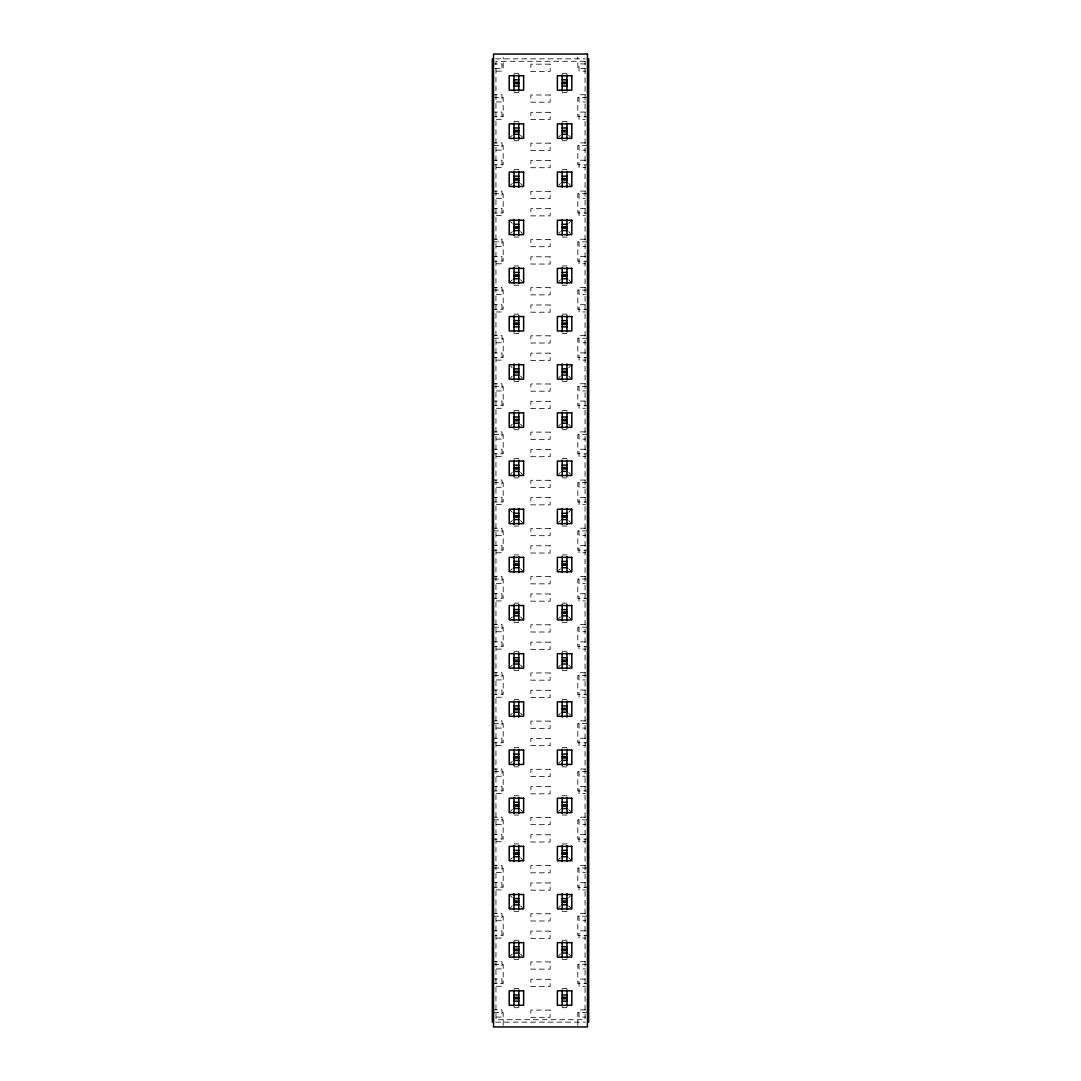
<?xml version="1.0" encoding="UTF-8"?>
<svg xmlns="http://www.w3.org/2000/svg" width="1081" height="1081" viewBox="0 0 1081 1081"><rect width="100%" height="100%" fill="white"/><g stroke="black" fill="none" stroke-linecap="round" stroke-linejoin="round"><path stroke-width="0.75" stroke-dasharray="5 3.75" d="M510.394 137.138L512.245 135.274M510.394 185.297L512.245 183.446M558.566 137.138L560.417 135.274M510.394 233.455L512.245 231.604M558.566 185.297L560.417 183.446M510.394 281.628L512.245 279.763M558.566 233.455L560.417 231.604M568.755 223.267L570.606 221.416M558.566 281.628L560.417 279.763M510.394 377.945L512.245 376.093M510.394 426.117L512.245 424.252M558.566 377.945L560.417 376.093M568.755 367.756L570.606 365.905M510.394 474.275L512.245 472.424M558.566 426.117L560.417 424.252M510.394 522.434L512.245 520.583M558.566 474.275L560.417 472.424M510.394 570.606L512.245 568.755M558.566 522.434L560.417 520.583M568.755 512.245L570.606 510.394M510.394 618.764L512.245 616.913M558.566 570.606L560.417 568.755M510.394 666.923L512.245 665.072M558.566 618.764L560.417 616.913M510.394 715.095L512.245 713.244M558.566 666.923L560.417 665.072M510.394 763.254L512.245 761.402M558.566 715.095L560.417 713.244M510.394 811.426L512.245 809.561M558.566 763.254L560.417 761.402M510.394 859.584L512.245 857.733M558.566 811.426L560.417 809.561M510.394 907.743L512.245 905.892M558.566 859.584L560.417 857.733M510.394 955.915L512.245 954.05M558.566 907.743L560.417 905.892M568.755 897.554L570.606 895.703M558.566 955.915L560.417 954.05M495.652 58.86L585.348 58.86M492.341 63.928L501.976 63.928L501.976 71.143L495.544 71.143M585.456 63.928L579.024 63.928L579.024 71.143L585.456 71.143M495.152 68.495L503.178 68.495L503.178 57.266M585.848 68.495L577.822 68.495L577.822 57.266M514.015 73.319L518.826 73.319M562.174 73.319L566.985 73.319M514.015 92.574L518.826 92.574M562.174 92.574L566.985 92.574M492.341 94.75L501.976 94.75L501.976 101.979L495.544 101.979M585.456 94.75L579.024 94.75L579.024 101.979L585.456 101.979M493.544 97.398L503.178 97.398L503.178 116.667L493.544 116.667M587.456 97.398L577.822 97.398L577.822 116.667L587.456 116.667M492.341 112.086L501.976 112.086L501.976 119.315L495.544 119.315M585.456 112.086L579.024 112.086L579.024 119.315L585.456 119.315M514.015 121.477L518.826 121.477M562.174 121.477L566.985 121.477M514.015 140.746L518.826 140.746M562.174 140.746L566.985 140.746M492.341 142.908L501.976 142.908L501.976 150.137L495.544 150.137M585.456 142.908L579.024 142.908L579.024 150.137L585.456 150.137M493.544 145.557L503.178 145.557L503.178 164.825L493.544 164.825M587.456 145.557L577.822 145.557L577.822 164.825L587.456 164.825M492.341 160.245L501.976 160.245L501.976 167.474L495.544 167.474M585.456 160.245L579.024 160.245L579.024 167.474L585.456 167.474M514.015 169.636L518.826 169.636M562.174 169.636L566.985 169.636M492.341 191.08L501.976 191.08L501.976 198.296L495.544 198.296M585.456 191.08L579.024 191.08L579.024 198.296L585.456 198.296M493.544 193.729L503.178 193.729L503.178 212.984L493.544 212.984M587.456 193.729L577.822 193.729L577.822 212.984L587.456 212.984M492.341 208.417L501.976 208.417L501.976 215.632L495.544 215.632M585.456 208.417L579.024 208.417L579.024 215.632L585.456 215.632M514.015 237.077L518.826 237.077M562.174 237.077L566.985 237.077M492.341 239.239L501.976 239.239L501.976 246.468L495.544 246.468M585.456 239.239L579.024 239.239L579.024 246.468L585.456 246.468M493.544 241.887L503.178 241.887L503.178 261.156L493.544 261.156M587.456 241.887L577.822 241.887L577.822 261.156L587.456 261.156M492.341 256.575L501.976 256.575L501.976 263.805L495.544 263.805M585.456 256.575L579.024 256.575L579.024 263.805L585.456 263.805M514.015 265.967L518.826 265.967M562.174 265.967L566.985 265.967M514.015 285.235L518.826 285.235M562.174 285.235L566.985 285.235M492.341 287.397L501.976 287.397L501.976 294.627L495.544 294.627M585.456 287.397L579.024 287.397L579.024 294.627L585.456 294.627M493.544 290.046L503.178 290.046L503.178 309.315L493.544 309.315M587.456 290.046L577.822 290.046L577.822 309.315L587.456 309.315M492.341 304.734L501.976 304.734L501.976 311.963L495.544 311.963M585.456 304.734L579.024 304.734L579.024 311.963L585.456 311.963M514.015 314.139L518.826 314.139M562.174 314.139L566.985 314.139M514.015 333.394L518.826 333.394M562.174 333.394L566.985 333.394M492.341 335.569L501.976 335.569L501.976 342.785L495.544 342.785M585.456 335.569L579.024 335.569L579.024 342.785L585.456 342.785M493.544 338.218L503.178 338.218L503.178 357.473L493.544 357.473M587.456 338.218L577.822 338.218L577.822 357.473L587.456 357.473M492.341 352.906L501.976 352.906L501.976 360.122L495.544 360.122M585.456 352.906L579.024 352.906L579.024 360.122L585.456 360.122M514.015 381.566L518.826 381.566M562.174 381.566L566.985 381.566M492.341 383.728L501.976 383.728L501.976 390.957L495.544 390.957M585.456 383.728L579.024 383.728L579.024 390.957L585.456 390.957M493.544 386.376L503.178 386.376L503.178 405.645L493.544 405.645M587.456 386.376L577.822 386.376L577.822 405.645L587.456 405.645M492.341 401.065L501.976 401.065L501.976 408.294L495.544 408.294M585.456 401.065L579.024 401.065L579.024 408.294L585.456 408.294M514.015 410.456L518.826 410.456M562.174 410.456L566.985 410.456M514.015 429.725L518.826 429.725M562.174 429.725L566.985 429.725M492.341 431.887L501.976 431.887L501.976 439.116L495.544 439.116M585.456 431.887L579.024 431.887L579.024 439.116L585.456 439.116M493.544 434.535L503.178 434.535L503.178 453.804L493.544 453.804M587.456 434.535L577.822 434.535L577.822 453.804L587.456 453.804M492.341 449.237L501.976 449.237L501.976 456.452L495.544 456.452M585.456 449.237L579.024 449.237L579.024 456.452L585.456 456.452M514.015 458.628L518.826 458.628M562.174 458.628L566.985 458.628M514.015 477.883L518.826 477.883M562.174 477.883L566.985 477.883M492.341 480.059L501.976 480.059L501.976 487.274L495.544 487.274M585.456 480.059L579.024 480.059L579.024 487.274L585.456 487.274M493.544 482.707L503.178 482.707L503.178 501.976L493.544 501.976M587.456 482.707L577.822 482.707L577.822 501.976L587.456 501.976M492.341 497.395L501.976 497.395L501.976 504.624L495.544 504.624M585.456 497.395L579.024 497.395L579.024 504.624L585.456 504.624M514.015 526.055L518.826 526.055M562.174 526.055L566.985 526.055M492.341 528.217L501.976 528.217L501.976 535.446L495.544 535.446M585.456 528.217L579.024 528.217L579.024 535.446L585.456 535.446M493.544 530.866L503.178 530.866L503.178 550.134L493.544 550.134M587.456 530.866L577.822 530.866L577.822 550.134L587.456 550.134M492.341 545.554L501.976 545.554L501.976 552.783L495.544 552.783M585.456 545.554L579.024 545.554L579.024 552.783L585.456 552.783M514.015 554.945L518.826 554.945M562.174 554.945L566.985 554.945M492.341 576.376L501.976 576.376L501.976 583.605L495.544 583.605M585.456 576.376L579.024 576.376L579.024 583.605L585.456 583.605M493.544 579.024L503.178 579.024L503.178 598.293L493.544 598.293M587.456 579.024L577.822 579.024L577.822 598.293L587.456 598.293M492.341 593.726L501.976 593.726L501.976 600.941L495.544 600.941M585.456 593.726L579.024 593.726L579.024 600.941L585.456 600.941M514.015 603.117L518.826 603.117M562.174 603.117L566.985 603.117M514.015 622.372L518.826 622.372M562.174 622.372L566.985 622.372M492.341 624.548L501.976 624.548L501.976 631.763L495.544 631.763M585.456 624.548L579.024 624.548L579.024 631.763L585.456 631.763M493.544 627.196L503.178 627.196L503.178 646.465L493.544 646.465M587.456 627.196L577.822 627.196L577.822 646.465L587.456 646.465M492.341 641.884L501.976 641.884L501.976 649.113L495.544 649.113M585.456 641.884L579.024 641.884L579.024 649.113L585.456 649.113M514.015 651.275L518.826 651.275M562.174 651.275L566.985 651.275M514.015 670.544L518.826 670.544M562.174 670.544L566.985 670.544M492.341 672.706L501.976 672.706L501.976 679.935L495.544 679.935M585.456 672.706L579.024 672.706L579.024 679.935L585.456 679.935M493.544 675.355L503.178 675.355L503.178 694.624L493.544 694.624M587.456 675.355L577.822 675.355L577.822 694.624L587.456 694.624M492.341 690.043L501.976 690.043L501.976 697.272L495.544 697.272M585.456 690.043L579.024 690.043L579.024 697.272L585.456 697.272M514.015 699.434L518.826 699.434M562.174 699.434L566.985 699.434M492.341 720.878L501.976 720.878L501.976 728.094L495.544 728.094M585.456 720.878L579.024 720.878L579.024 728.094L585.456 728.094M493.544 723.527L503.178 723.527L503.178 742.782L493.544 742.782M587.456 723.527L577.822 723.527L577.822 742.782L587.456 742.782M492.341 738.215L501.976 738.215L501.976 745.431L495.544 745.431M585.456 738.215L579.024 738.215L579.024 745.431L585.456 745.431M514.015 747.606L518.826 747.606M562.174 747.606L566.985 747.606M514.015 766.861L518.826 766.861M562.174 766.861L566.985 766.861M492.341 769.037L501.976 769.037L501.976 776.266L495.544 776.266M585.456 769.037L579.024 769.037L579.024 776.266L585.456 776.266M493.544 771.685L503.178 771.685L503.178 790.954L493.544 790.954M587.456 771.685L577.822 771.685L577.822 790.954L587.456 790.954M492.341 786.373L501.976 786.373L501.976 793.603L495.544 793.603M585.456 786.373L579.024 786.373L579.024 793.603L585.456 793.603M514.015 795.765L518.826 795.765M562.174 795.765L566.985 795.765M514.015 815.033L518.826 815.033M562.174 815.033L566.985 815.033M492.341 817.195L501.976 817.195L501.976 824.425L495.544 824.425M585.456 817.195L579.024 817.195L579.024 824.425L585.456 824.425M493.544 819.844L503.178 819.844L503.178 839.113L493.544 839.113M587.456 819.844L577.822 819.844L577.822 839.113L587.456 839.113M492.341 834.532L501.976 834.532L501.976 841.761L495.544 841.761M585.456 834.532L579.024 834.532L579.024 841.761L585.456 841.761M514.015 843.923L518.826 843.923M562.174 843.923L566.985 843.923M492.341 865.368L501.976 865.368L501.976 872.583L495.544 872.583M585.456 865.368L579.024 865.368L579.024 872.583L585.456 872.583M493.544 868.016L503.178 868.016L503.178 887.271L493.544 887.271M587.456 868.016L577.822 868.016L577.822 887.271L587.456 887.271M492.341 882.704L501.976 882.704L501.976 889.92L495.544 889.92M585.456 882.704L579.024 882.704L579.024 889.92L585.456 889.92M514.015 911.364L518.826 911.364M562.174 911.364L566.985 911.364M492.341 913.526L501.976 913.526L501.976 920.755L495.544 920.755M585.456 913.526L579.024 913.526L579.024 920.755L585.456 920.755M493.544 916.175L503.178 916.175L503.178 935.443L495.152 935.443M587.456 916.175L577.822 916.175L577.822 935.443L587.456 935.443M492.341 930.863L501.976 930.863L501.976 938.092L495.544 938.092M585.456 930.863L579.024 930.863L579.024 938.092L585.456 938.092M514.015 940.254L518.826 940.254M562.174 940.254L566.985 940.254M514.015 959.523L518.826 959.523M562.174 959.523L566.985 959.523M492.341 961.685L501.976 961.685L501.976 968.914L495.544 968.914M585.456 961.685L579.024 961.685L579.024 968.914L585.456 968.914M493.544 964.333L503.178 964.333L503.178 983.602L493.544 983.602M587.456 964.333L577.822 964.333L577.822 983.602L587.456 983.602M492.341 979.021L501.976 979.021L501.976 986.25L495.544 986.25M585.456 979.021L579.024 979.021L579.024 986.25L585.456 986.25M514.015 988.426L518.826 988.426M562.174 988.426L566.985 988.426M514.015 1007.681L518.826 1007.681M562.174 1007.681L566.985 1007.681M492.341 1009.857L501.976 1009.857L501.976 1017.072L495.544 1017.072M585.456 1009.857L579.024 1009.857L579.024 1017.072L585.456 1017.072M493.544 1012.505L503.178 1012.505L503.178 1026.95M587.456 1012.505L577.822 1012.505L577.822 1026.95M495.652 1022.14L585.348 1022.14M568.755 135.274L570.606 137.138M520.583 135.274L522.434 137.138M568.755 183.446L570.606 185.297M520.583 183.446L522.434 185.297M568.755 231.604L570.606 233.455M510.394 221.416L512.245 223.267M520.583 231.604L522.434 233.455M568.755 279.763L570.606 281.628M520.583 279.763L522.434 281.628M568.755 376.093L570.606 377.945M510.394 365.905L512.245 367.756M520.583 376.093L522.434 377.945M568.755 424.252L570.606 426.117M520.583 424.252L522.434 426.117M568.755 472.424L570.606 474.275M520.583 472.424L522.434 474.275M568.755 520.583L570.606 522.434M510.394 510.394L512.245 512.245M520.583 520.583L522.434 522.434M568.755 568.755L570.606 570.606M520.583 568.755L522.434 570.606M568.755 616.913L570.606 618.764M520.583 616.913L522.434 618.764M568.755 665.072L570.606 666.923M520.583 665.072L522.434 666.923M568.755 713.244L570.606 715.095M520.583 713.244L522.434 715.095M568.755 809.561L570.606 811.426M520.583 809.561L522.434 811.426M568.755 857.733L570.606 859.584M520.583 857.733L522.434 859.584M568.755 905.892L570.606 907.743M510.394 895.703L512.245 897.554M520.583 905.892L522.434 907.743M568.755 954.05L570.606 955.915M520.583 954.05L522.434 955.915M585.051 61.279L495.949 61.279L495.949 1019.721L585.051 1019.721L585.051 61.279M550.134 64.171L530.866 64.171L530.866 71.387L550.134 71.387L550.134 64.171M550.134 94.993L530.866 94.993L530.866 102.209L550.134 102.209L550.134 94.993M550.134 112.329L530.866 112.329L530.866 119.559L550.134 119.559L550.134 112.329M550.134 143.151L530.866 143.151L530.866 150.381L550.134 150.381L550.134 143.151M550.134 160.488L530.866 160.488L530.866 167.717L550.134 167.717L550.134 160.488M550.134 191.31L530.866 191.31L530.866 198.539L550.134 198.539L550.134 191.31M550.134 208.66L530.866 208.66L530.866 215.876L550.134 215.876L550.134 208.66M550.134 239.482L530.866 239.482L530.866 246.698L550.134 246.698L550.134 239.482M550.134 256.819L530.866 256.819L530.866 264.048L550.134 264.048L550.134 256.819M550.134 287.641L530.866 287.641L530.866 294.87L550.134 294.87L550.134 287.641M550.134 304.977L530.866 304.977L530.866 312.206L550.134 312.206L550.134 304.977M550.134 335.799L530.866 335.799L530.866 343.028L550.134 343.028L550.134 335.799M550.134 353.149L530.866 353.149L530.866 360.365L550.134 360.365L550.134 353.149M550.134 383.971L530.866 383.971L530.866 391.187L550.134 391.187L550.134 383.971M550.134 401.308L530.866 401.308L530.866 408.537L550.134 408.537L550.134 401.308M550.134 432.13L530.866 432.13L530.866 439.359L550.134 439.359L550.134 432.13M550.134 449.466L530.866 449.466L530.866 456.695L550.134 456.695L550.134 449.466M550.134 480.302L530.866 480.302L530.866 487.517L550.134 487.517L550.134 480.302M550.134 497.638L530.866 497.638L530.866 504.854L550.134 504.854L550.134 497.638M550.134 528.46L530.866 528.46L530.866 535.69L550.134 535.69L550.134 528.46M550.134 545.797L530.866 545.797L530.866 553.026L550.134 553.026L550.134 545.797M550.134 576.619L530.866 576.619L530.866 583.848L550.134 583.848L550.134 576.619M550.134 593.955L530.866 593.955L530.866 601.185L550.134 601.185L550.134 593.955M550.134 624.791L530.866 624.791L530.866 632.007L550.134 632.007L550.134 624.791M550.134 642.128L530.866 642.128L530.866 649.343L550.134 649.343L550.134 642.128M550.134 672.95L530.866 672.95L530.866 680.179L550.134 680.179L550.134 672.95M550.134 690.286L530.866 690.286L530.866 697.515L550.134 697.515L550.134 690.286M550.134 721.108L530.866 721.108L530.866 728.337L550.134 728.337L550.134 721.108M550.134 738.458L530.866 738.458L530.866 745.674L550.134 745.674L550.134 738.458M550.134 769.28L530.866 769.28L530.866 776.496L550.134 776.496L550.134 769.28M550.134 786.617L530.866 786.617L530.866 793.846L550.134 793.846L550.134 786.617M550.134 817.439L530.866 817.439L530.866 824.668L550.134 824.668L550.134 817.439M550.134 834.775L530.866 834.775L530.866 842.004L550.134 842.004L550.134 834.775M550.134 865.597L530.866 865.597L530.866 872.826L550.134 872.826L550.134 865.597M550.134 882.947L530.866 882.947L530.866 890.163L550.134 890.163L550.134 882.947M550.134 913.769L530.866 913.769L530.866 920.985L550.134 920.985L550.134 913.769M550.134 931.106L530.866 931.106L530.866 938.335L550.134 938.335L550.134 931.106M550.134 961.928L530.866 961.928L530.866 969.157L550.134 969.157L550.134 961.928M550.134 979.264L530.866 979.264L530.866 986.494L550.134 986.494L550.134 979.264M550.134 1010.086L530.866 1010.086L530.866 1017.316L550.134 1017.316L550.134 1010.086"/><path stroke-width="1.5" d="M514.015 79.818L518.826 79.818M562.174 79.818L566.985 79.818M514.015 82.224L518.826 82.224M562.174 82.224L566.985 82.224M514.015 83.669L518.826 83.669M562.174 83.669L566.985 83.669M514.015 86.075L518.826 86.075M562.174 86.075L566.985 86.075M514.015 127.977L518.826 127.977M562.174 127.977L566.985 127.977M514.015 130.396L518.826 130.396M562.174 130.396L566.985 130.396M514.015 131.828L518.826 131.828M562.174 131.828L566.985 131.828M514.015 134.247L518.826 134.247M562.174 134.247L566.985 134.247M514.015 176.149L518.826 176.149M562.174 176.149L566.985 176.149M514.015 178.554L518.826 178.554M562.174 178.554L566.985 178.554M514.015 180L518.826 180M562.174 180L566.985 180M514.015 182.405L518.826 182.405M562.174 182.405L566.985 182.405M514.015 224.308L518.826 224.308M562.174 224.308L566.985 224.308M514.015 226.713L518.826 226.713M562.174 226.713L566.985 226.713M514.015 228.159L518.826 228.159M562.174 228.159L566.985 228.159M514.015 230.564L518.826 230.564M562.174 230.564L566.985 230.564M514.015 272.466L518.826 272.466M562.174 272.466L566.985 272.466M514.015 274.885L518.826 274.885M562.174 274.885L566.985 274.885M514.015 276.331L518.826 276.331M562.174 276.331L566.985 276.331M514.015 278.736L518.826 278.736M562.174 278.736L566.985 278.736M514.015 320.638L518.826 320.638M562.174 320.638L566.985 320.638M514.015 323.043L518.826 323.043M562.174 323.043L566.985 323.043M514.015 324.489L518.826 324.489M562.174 324.489L566.985 324.489M514.015 326.894L518.826 326.894M562.174 326.894L566.985 326.894M514.015 368.797L518.826 368.797M562.174 368.797L566.985 368.797M514.015 371.202L518.826 371.202M562.174 371.202L566.985 371.202M514.015 372.648L518.826 372.648M562.174 372.648L566.985 372.648M514.015 375.053L518.826 375.053M562.174 375.053L566.985 375.053M514.015 416.955L518.826 416.955M562.174 416.955L566.985 416.955M514.015 419.374L518.826 419.374M562.174 419.374L566.985 419.374M514.015 420.82L518.826 420.82M562.174 420.82L566.985 420.82M514.015 423.225L518.826 423.225M562.174 423.225L566.985 423.225M514.015 465.127L518.826 465.127M562.174 465.127L566.985 465.127M514.015 467.533L518.826 467.533M562.174 467.533L566.985 467.533M514.015 468.978L518.826 468.978M562.174 468.978L566.985 468.978M514.015 471.384L518.826 471.384M562.174 471.384L566.985 471.384M514.015 513.286L518.826 513.286M562.174 513.286L566.985 513.286M514.015 515.691L518.826 515.691M562.174 515.691L566.985 515.691M514.015 517.137L518.826 517.137M562.174 517.137L566.985 517.137M514.015 519.556L518.826 519.556M562.174 519.556L566.985 519.556M514.015 561.444L518.826 561.444M562.174 561.444L566.985 561.444M514.015 563.863L518.826 563.863M562.174 563.863L566.985 563.863M514.015 565.309L518.826 565.309M562.174 565.309L566.985 565.309M514.015 567.714L518.826 567.714M562.174 567.714L566.985 567.714M514.015 609.616L518.826 609.616M562.174 609.616L566.985 609.616M514.015 612.022L518.826 612.022M562.174 612.022L566.985 612.022M514.015 613.467L518.826 613.467M562.174 613.467L566.985 613.467M514.015 615.873L518.826 615.873M562.174 615.873L566.985 615.873M514.015 657.775L518.826 657.775M562.174 657.775L566.985 657.775M514.015 660.18L518.826 660.18M562.174 660.18L566.985 660.18M514.015 661.626L518.826 661.626M562.174 661.626L566.985 661.626M514.015 664.045L518.826 664.045M562.174 664.045L566.985 664.045M514.015 705.947L518.826 705.947M562.174 705.947L566.985 705.947M514.015 708.352L518.826 708.352M562.174 708.352L566.985 708.352M514.015 709.798L518.826 709.798M562.174 709.798L566.985 709.798M514.015 712.203L518.826 712.203M562.174 712.203L566.985 712.203M514.015 754.106L518.826 754.106M562.174 754.106L566.985 754.106M514.015 756.511L518.826 756.511M562.174 756.511L566.985 756.511M514.015 757.957L518.826 757.957M562.174 757.957L566.985 757.957M514.015 760.362L518.826 760.362M562.174 760.362L566.985 760.362M514.015 802.264L518.826 802.264M562.174 802.264L566.985 802.264M514.015 804.669L518.826 804.669M562.174 804.669L566.985 804.669M514.015 806.115L518.826 806.115M562.174 806.115L566.985 806.115M514.015 808.534L518.826 808.534M562.174 808.534L566.985 808.534M514.015 850.436L518.826 850.436M562.174 850.436L566.985 850.436M514.015 852.841L518.826 852.841M562.174 852.841L566.985 852.841M514.015 854.287L518.826 854.287M562.174 854.287L566.985 854.287M514.015 856.692L518.826 856.692M562.174 856.692L566.985 856.692M514.015 898.595L518.826 898.595M562.174 898.595L566.985 898.595M514.015 901L518.826 901M562.174 901L566.985 901M514.015 902.446L518.826 902.446M562.174 902.446L566.985 902.446M514.015 904.851L518.826 904.851M562.174 904.851L566.985 904.851M514.015 946.753L518.826 946.753M562.174 946.753L566.985 946.753M514.015 949.172L518.826 949.172M562.174 949.172L566.985 949.172M514.015 950.604L518.826 950.604M562.174 950.604L566.985 950.604M514.015 953.023L518.826 953.023M562.174 953.023L566.985 953.023M514.015 994.925L518.826 994.925M562.174 994.925L566.985 994.925M514.015 997.331L518.826 997.331M562.174 997.331L566.985 997.331M514.015 998.776L518.826 998.776M562.174 998.776L566.985 998.776M514.015 1001.182L518.826 1001.182M562.174 1001.182L566.985 1001.182M588.659 58.86L588.659 1022.14M566.985 74.94L566.985 90.953M566.985 123.099L566.985 139.125M566.985 171.271L566.985 187.283M566.985 219.429L566.985 235.442M566.985 267.588L566.985 283.614M566.985 315.76L566.985 331.772M566.985 363.919L566.985 379.931M566.985 412.091L566.985 428.103M566.985 460.249L566.985 476.262M566.985 508.408L566.985 524.42M566.985 556.58L566.985 572.592M566.985 604.738L566.985 620.751M566.985 652.897L566.985 668.909M566.985 701.069L566.985 717.081M566.985 749.228L566.985 765.24M566.985 797.386L566.985 813.412M566.985 845.558L566.985 861.571M566.985 893.717L566.985 909.729M566.985 941.875L566.985 957.901M566.985 990.047L566.985 1006.06M562.174 74.94L562.174 90.953M562.174 123.099L562.174 139.125M562.174 171.271L562.174 187.283M562.174 219.429L562.174 235.442M562.174 267.588L562.174 283.614M562.174 315.76L562.174 331.772M562.174 363.919L562.174 379.931M562.174 412.091L562.174 428.103M562.174 460.249L562.174 476.262M562.174 508.408L562.174 524.42M562.174 556.58L562.174 572.592M562.174 604.738L562.174 620.751M562.174 652.897L562.174 668.909M562.174 701.069L562.174 717.081M562.174 749.228L562.174 765.24M562.174 797.386L562.174 813.412M562.174 845.558L562.174 861.571M562.174 893.717L562.174 909.729M562.174 941.875L562.174 957.901M562.174 990.047L562.174 1006.06M518.826 74.94L518.826 90.953M518.826 123.099L518.826 139.125M518.826 171.271L518.826 187.283M518.826 219.429L518.826 235.442M518.826 267.588L518.826 283.614M518.826 315.76L518.826 331.772M518.826 363.919L518.826 379.931M518.826 412.091L518.826 428.103M518.826 460.249L518.826 476.262M518.826 508.408L518.826 524.42M518.826 556.58L518.826 572.592M518.826 604.738L518.826 620.751M518.826 652.897L518.826 668.909M518.826 701.069L518.826 717.081M518.826 749.228L518.826 765.24M518.826 797.386L518.826 813.412M518.826 845.558L518.826 861.571M518.826 893.717L518.826 909.729M518.826 941.875L518.826 957.901M518.826 990.047L518.826 1006.06M514.015 74.94L514.015 90.953M514.015 123.099L514.015 139.125M514.015 171.271L514.015 187.283M514.015 219.429L514.015 235.442M514.015 267.588L514.015 283.614M514.015 315.76L514.015 331.772M514.015 363.919L514.015 379.931M514.015 412.091L514.015 428.103M514.015 460.249L514.015 476.262M514.015 508.408L514.015 524.42M514.015 556.58L514.015 572.592M514.015 604.738L514.015 620.751M514.015 652.897L514.015 668.909M514.015 701.069L514.015 717.081M514.015 749.228L514.015 765.24M514.015 797.386L514.015 813.412M514.015 845.558L514.015 861.571M514.015 893.717L514.015 909.729M514.015 941.875L514.015 957.901M514.015 990.047L514.015 1006.06M492.341 58.86L492.341 1022.14M587.456 54.05L493.544 54.05L493.544 1026.95L587.456 1026.95L587.456 54.05M523.636 75.724L509.192 75.724L509.192 90.169L523.636 90.169L523.636 75.724M571.808 75.724L557.364 75.724L557.364 90.169L571.808 90.169L571.808 75.724M523.636 123.883L509.192 123.883L509.192 138.341L523.636 138.341L523.636 123.883M571.808 123.883L557.364 123.883L557.364 138.341L571.808 138.341L571.808 123.883M523.636 172.055L509.192 172.055L509.192 186.5L523.636 186.5L523.636 172.055M571.808 172.055L557.364 172.055L557.364 186.5L571.808 186.5L571.808 172.055M523.636 220.213L509.192 220.213L509.192 234.658L523.636 234.658L523.636 220.213M571.808 220.213L557.364 220.213L557.364 234.658L571.808 234.658L571.808 220.213M523.636 268.372L509.192 268.372L509.192 282.83L523.636 282.83L523.636 268.372M571.808 268.372L557.364 268.372L557.364 282.83L571.808 282.83L571.808 268.372M523.636 316.544L509.192 316.544L509.192 330.989L523.636 330.989L523.636 316.544M571.808 316.544L557.364 316.544L557.364 330.989L571.808 330.989L571.808 316.544M523.636 364.702L509.192 364.702L509.192 379.147L523.636 379.147L523.636 364.702M571.808 364.702L557.364 364.702L557.364 379.147L571.808 379.147L571.808 364.702M523.636 412.861L509.192 412.861L509.192 427.319L523.636 427.319L523.636 412.861M571.808 412.861L557.364 412.861L557.364 427.319L571.808 427.319L571.808 412.861M523.636 461.033L509.192 461.033L509.192 475.478L523.636 475.478L523.636 461.033M571.808 461.033L557.364 461.033L557.364 475.478L571.808 475.478L571.808 461.033M523.636 509.192L509.192 509.192L509.192 523.636L523.636 523.636L523.636 509.192M571.808 509.192L557.364 509.192L557.364 523.636L571.808 523.636L571.808 509.192M523.636 557.364L509.192 557.364L509.192 571.808L523.636 571.808L523.636 557.364M571.808 557.364L557.364 557.364L557.364 571.808L571.808 571.808L571.808 557.364M523.636 605.522L509.192 605.522L509.192 619.967L523.636 619.967L523.636 605.522M571.808 605.522L557.364 605.522L557.364 619.967L571.808 619.967L571.808 605.522M523.636 653.681L509.192 653.681L509.192 668.139L523.636 668.139L523.636 653.681M571.808 653.681L557.364 653.681L557.364 668.139L571.808 668.139L571.808 653.681M523.636 701.853L509.192 701.853L509.192 716.298L523.636 716.298L523.636 701.853M571.808 701.853L557.364 701.853L557.364 716.298L571.808 716.298L571.808 701.853M523.636 750.011L509.192 750.011L509.192 764.456L523.636 764.456L523.636 750.011M571.808 750.011L557.364 750.011L557.364 764.456L571.808 764.456L571.808 750.011M523.636 798.17L509.192 798.17L509.192 812.628L523.636 812.628L523.636 798.17M571.808 798.17L557.364 798.17L557.364 812.628L571.808 812.628L571.808 798.17M523.636 846.342L509.192 846.342L509.192 860.787L523.636 860.787L523.636 846.342M571.808 846.342L557.364 846.342L557.364 860.787L571.808 860.787L571.808 846.342M523.636 894.5L509.192 894.5L509.192 908.945L523.636 908.945L523.636 894.5M571.808 894.5L557.364 894.5L557.364 908.945L571.808 908.945L571.808 894.5M523.636 942.659L509.192 942.659L509.192 957.117L523.636 957.117L523.636 942.659M571.808 942.659L557.364 942.659L557.364 957.117L571.808 957.117L571.808 942.659M523.636 990.831L509.192 990.831L509.192 1005.276L523.636 1005.276L523.636 990.831M571.808 990.831L557.364 990.831L557.364 1005.276L571.808 1005.276L571.808 990.831"/></g></svg>
